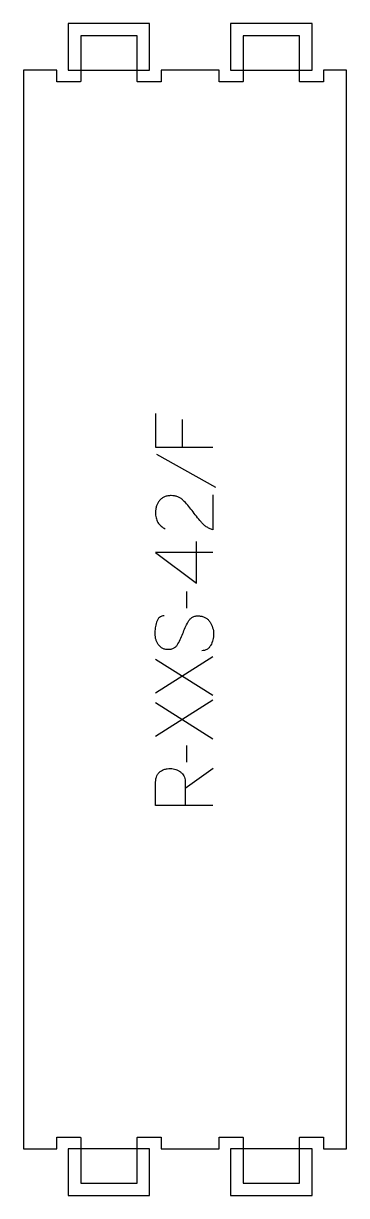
# Model space of a CAD drawing. Extents: x 0 to 169, y -6 to 606.
import ezdxf

# ---------------------------------------------------------------- set-up
doc = ezdxf.new("R2010")
doc.units = 0
for name, color, linetype in [('1_ANYTOOL_1MMDEEP_LABELS_S', 2, 'CONTINUOUS'), ('4_ANYTOOL_CUTTHROUGH_OUTSI', 5, 'CONTINUOUS'), ('5_ANYTOOL_HALF_MILL_9MM_IN', 3, 'CONTINUOUS')]:
    doc.layers.add(name, color=color, linetype=linetype)

msp = doc.modelspace()

# ---------------------------------------------------------------- linework, layer by layer
at = {"layer": '1_ANYTOOL_1MMDEEP_LABELS_S'}
for p, q in [((82.86907, 399.028321), (82.86907, 384.542607)), ((69.36907, 380.942607), (100.140498, 363.756892)), ((90.240498, 313.528321), (90.240498, 335.29975)), ((85.011927, 309.242607), (85.097641, 300.456892)), ((98.897641, 275.042607), (68.897641, 256.09975)), ((68.897641, 273.79975), (98.897641, 254.89975)), ((98.897641, 252.328321), (68.897641, 233.385464)), ((68.897641, 251.085464), (98.897641, 232.185464)), ((85.011927, 228.756892), (85.097641, 219.971178)), ((84.454784, 206.29975), (98.940498, 216.756892))]:
    msp.add_line(p, q, dxfattribs=at)
for points in [[(68.897641, 402.19975), (68.897641, 384.542607), (98.897641, 384.542607)], [(98.897641, 329.514035), (68.854784, 329.556892), (90.240498, 313.528321)]]:
    msp.add_lwpolyline(points, dxfattribs=at)
for points in [[(98.854784, 359.728321), (98.811927, 341.428321, -0.034491), (97.064595, 342.091099, -0.037732), (95.43157, 342.997964, -0.037744), (93.956933, 344.137258, -0.03482), (92.661927, 345.478321, -0.00859), (90.263344, 348.437546, -0.008791), (87.96907, 351.478321, 0.020588), (85.735627, 354.29761, 0.025206), (83.254784, 356.89975, 0.046908), (81.953542, 357.920345, 0.051091), (80.479784, 358.667607, 0.050722), (78.831609, 359.11634, 0.041139), (77.126212, 359.256892, 0.039396), (75.318627, 359.114248, 0.058519), (73.579784, 358.62475, 0.060358), (72.172668, 357.834192, 0.061397), (70.997641, 356.728321, 0.048006), (70.075681, 355.372364, 0.045901), (69.422641, 353.867607, 0.045216), (69.020081, 352.127546, 0.034258), (68.897641, 350.342607, 0.055622), (69.191628, 347.708036, 0.079896), (70.172641, 345.264035, 0.080617), (71.838341, 343.294648, 0.060287), (73.997641, 341.856892)], [(73.483355, 296.428321, 0.071867), (72.146749, 296.235207, 0.100684), (70.965498, 295.608678, 0.047558), (70.489048, 295.134125, 0.038563), (70.10032, 294.584125, 0.037928), (69.752851, 293.886937, 0.026634), (69.497641, 293.14975, 0.028461), (68.811658, 290.126416, 0.041577), (68.554784, 287.042607, 0.036938), (68.665924, 285.540247, 0.041531), (69.010141, 284.07475, 0.041583), (69.58735, 282.697373, 0.038125), (70.376212, 281.428321, 0.057611), (71.368117, 280.358168, 0.065808), (72.588712, 279.564035, 0.06469), (74.048267, 279.086539, 0.046778), (75.583355, 278.942607, 0.052235), (77.133198, 279.104963, 0.075448), (78.583355, 279.64975, 0.076671), (79.756408, 280.565841, 0.061023), (80.640498, 281.771178, 0.021951), (82.167844, 284.800032, 0.018213), (83.447641, 287.942607, -0.02405), (84.753103, 291.044091, -0.02981), (86.383355, 293.985464, -0.068439), (87.349286, 295.126766, -0.079282), (88.601212, 295.935464, -0.076308), (90.179894, 296.360464, -0.047772), (91.826212, 296.385464, -0.046243), (93.507172, 296.092229, -0.06359), (95.077998, 295.442607, -0.064671), (96.362187, 294.469783, -0.057073), (97.376212, 293.214035, -0.067522), (98.739123, 290.245727, -0.070793), (99.240498, 287.021178, -0.064027), (98.877983, 283.882163, -0.070447), (97.697641, 280.956892, -0.054374), (96.848008, 279.798475, -0.074742), (95.736927, 278.89975, -0.075199), (94.430548, 278.376742, -0.057737), (93.026212, 278.214035)], [(98.897641, 197.29975), (68.897641, 197.29975), (68.897641, 208.656892, -0.030274), (69.004657, 210.422705, -0.049), (69.38782, 212.144392, -0.050774), (69.980276, 213.476915, -0.06445), (70.858355, 214.635464, -0.0646), (71.994386, 215.525375, -0.052254), (73.309248, 216.130107, -0.050381), (75.001797, 216.519242, -0.031337), (76.740498, 216.628321, -0.040022), (78.114555, 216.51816, -0.042626), (79.451212, 216.183678, -0.04247), (80.740932, 215.614993, -0.036572), (81.926212, 214.84975, -0.051097), (82.940168, 213.907972, -0.061981), (83.715498, 212.765821, -0.061813), (84.191998, 211.456819, -0.049309), (84.36907, 210.071178, -0.003273), (84.406761, 209.203527, -0.003121), (84.433355, 208.335464, -0.003882), (84.450275, 207.317682, -0.002215), (84.454784, 206.29975), (84.454784, 197.342607)]]:
    msp.add_lwpolyline(points, format="xyb", dxfattribs=at)
at = {"layer": '4_ANYTOOL_CUTTHROUGH_OUTSI'}
msp.add_lwpolyline([(102.112198, 581.499803), (71.856555, 581.500011), (71.856555, 575.749856, -0.414214), (71.606555, 575.499856), (59.606555, 575.499856, -0.414214), (59.356555, 575.749856), (59.356555, 599.499856), (29.856555, 599.499856), (29.856555, 575.750314, -0.414214), (29.606555, 575.500314), (17.606555, 575.500314, -0.414214), (17.356555, 575.750314), (17.356557, 581.500166), (0, 581.499932), (0, 17.999925), (17.356557, 17.99969), (17.356555, 23.749542, -0.414214), (17.606555, 23.999542), (29.606555, 23.999542, -0.414214), (29.856555, 23.749542), (29.856555, 0), (59.356555, 0), (59.356555, 23.75, -0.414214), (59.606555, 24), (71.606555, 24, -0.414214), (71.856555, 23.75), (71.856555, 17.999844), (102.112198, 17.999895), (102.112196, 23.749542, -0.414214), (102.362196, 23.999542), (114.362196, 23.999542, -0.414214), (114.612196, 23.749542), (114.612196, 0), (144.112196, 0), (144.112196, 23.75, -0.414214), (144.362196, 24), (156.362196, 24, -0.414214), (156.612196, 23.75), (156.612196, 17.999845), (168.611013, 17.99992), (168.610382, 581.500013), (156.612196, 581.500013), (156.612196, 575.749856, -0.414214), (156.362196, 575.499856), (144.362196, 575.499856, -0.414214), (144.112196, 575.749856), (144.112196, 599.499856), (114.612196, 599.499856), (114.612196, 575.750314, -0.414214), (114.362196, 575.500314), (102.362196, 575.500314, -0.414214), (102.112196, 575.750314)], format="xyb", close=True, dxfattribs=at)
at = {"layer": '5_ANYTOOL_HALF_MILL_9MM_IN'}
for points in [[(29.356555, 581.499856), (59.856555, 581.499856), (65.856555, 581.499856), (65.856555, 605.999856), (59.596555, 605.999856), (29.616555, 605.999856), (23.356555, 605.999856), (23.356555, 581.499856)], [(114.112196, 581.499856), (144.612196, 581.499856), (150.612196, 581.499856), (150.612196, 605.999856), (144.352196, 605.999856), (114.372196, 605.999856), (108.112196, 605.999856), (108.112196, 581.499856)], [(59.856555, 18), (29.356555, 18), (23.356555, 18), (23.356555, -0.24), (23.356555, -6.5), (65.856555, -6.5), (65.856555, -0.24), (65.856555, 18)], [(144.612196, 18), (114.112196, 18), (108.112196, 18), (108.112196, -0.24), (108.112196, -6.5), (150.612196, -6.5), (150.612196, -0.24), (150.612196, 18)]]:
    msp.add_lwpolyline(points, close=True, dxfattribs=at)

doc.saveas('drawing.dxf')
